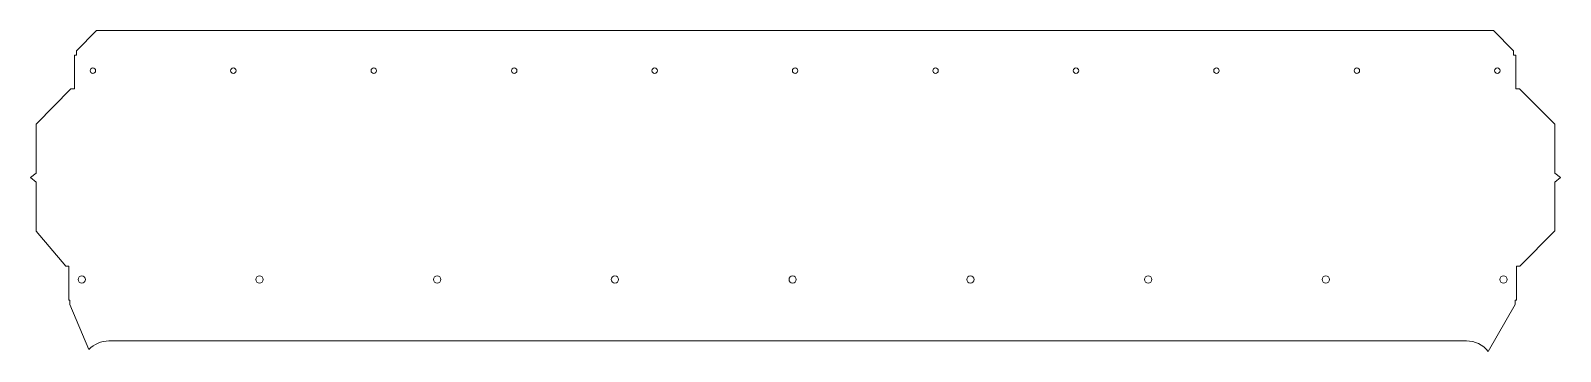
# Model space of a CAD drawing. Header units: millimetres. Extents: x -35 to 1338, y -42 to 246.
import ezdxf

# ---------------------------------------------------------------- set-up
doc = ezdxf.new("R2010")
doc.units = ezdxf.units.MM
doc.layers.add('1', color=7, linetype='Continuous', true_color=0xffffff)

msp = doc.modelspace()

# ---------------------------------------------------------------- linework, layer by layer
at = {"layer": '1', "color": 163, "linetype": 'Continuous', "lineweight": 18}
for p, q in [((6.040042, 227.57591), (23.872078, 245.575916)), ((23.872078, 245.575916), (1277.818302, 245.576275)), ((1277.818302, 245.576275), (1295.987849, 227.576281)), ((6.040043, 223.656774), (4.058705, 223.656773)), ((4.058714, 193.237636), (4.058705, 223.656773)), ((6.040043, 223.656774), (6.040042, 227.57591)), ((1295.98785, 223.657144), (1295.987849, 227.576281)), ((1298.006688, 223.657144), (1295.98785, 223.657144)), ((1298.006688, 223.657145), (1298.006696, 193.238008)), ((-30.088478, 161.913573), (0.94328, 193.237635)), ((4.058714, 193.237636), (0.94328, 193.237635)), ((1298.006696, 193.238008), (1301.18444, 193.238009)), ((1332.801308, 161.916177), (1301.18444, 193.238009)), ((-30.260586, 161.740941), (-30.088478, 161.913573)), ((-30.260586, 161.740941), (-30.260574, 117.787759)), ((1332.978887, 161.741363), (1332.801308, 161.916177)), ((1332.9789, 117.788151), (1332.978887, 161.741363)), ((-30.260574, 117.787759), (-35.260572, 113.787758)), ((-35.260572, 113.787758), (-30.260571, 109.787759)), ((1337.978901, 113.788152), (1332.9789, 117.788151)), ((1332.978902, 109.788151), (1337.978901, 113.788152)), ((-30.260571, 109.787759), (-30.260559, 65.806621)), ((1332.978902, 109.788151), (1332.978915, 65.83269)), ((-30.260559, 65.806621), (-30.148161, 65.675317)), ((-30.148161, 65.675317), (-3.491846, 34.3379)), ((1301.584258, 34.338275), (1332.80748, 65.661791)), ((1332.80748, 65.661791), (1332.978915, 65.83269)), ((-3.491846, 34.3379), (-0.842879, 34.337901)), ((-0.84287, 3.918764), (-0.842879, 34.337901)), ((1298.44845, 34.338274), (1301.584258, 34.338275)), ((1298.44845, 34.338274), (1298.448459, 3.919137)), ((-0.84257, 3.918764), (-0.000001, 3.918764)), ((-0.000001, 3.918764), (0, 0)), ((1273.173297, -42.097532), (1297.302129, 0)), ((1297.302128, 3.919137), (1298.448377, 3.919137)), ((1297.302128, 3.919137), (1297.302129, 0)), ((0, -0.000372), (17.017752, -40.380867)), ((35.046474, -32.700362), (1253.639663, -32.700013))]:
    msp.add_line(p, q, dxfattribs=at)
at = {"layer": '1', "color": 150, "linetype": 'Continuous', "lineweight": 18}
for centre, radius in [((20.627958, 209.656778), 2.45), ((146.702013, 209.656814), 2.45), ((272.776067, 209.65685), 2.45), ((398.850122, 209.656886), 2.45), ((524.924176, 209.656923), 2.45), ((650.998231, 209.656959), 2.45), ((777.072285, 209.656995), 2.45), ((903.14634, 209.657031), 2.45), ((1029.220394, 209.657067), 2.45), ((1155.294448, 209.657103), 2.45), ((1281.368503, 209.65714), 2.45), ((10.676799, 22.418768), 3.25), ((170.210755, 22.418813), 3.25), ((329.744712, 22.418859), 3.25), ((489.278669, 22.418905), 3.25), ((648.812626, 22.418951), 3.25), ((808.346583, 22.418996), 3.25), ((967.88054, 22.419042), 3.25), ((1127.414497, 22.419088), 3.25), ((1286.948454, 22.419134), 3.25)]:
    msp.add_circle(centre, radius, dxfattribs=at)
at = {"layer": '1', "color": 163, "linetype": 'Continuous', "lineweight": 18}
for centre, start, end in [((35.046481, -57.700362), 90, 136.149425), ((1253.63967, -57.700013), 38.616088, 90)]:
    msp.add_arc(centre, 25, start, end, dxfattribs=at)

doc.saveas('drawing.dxf')
